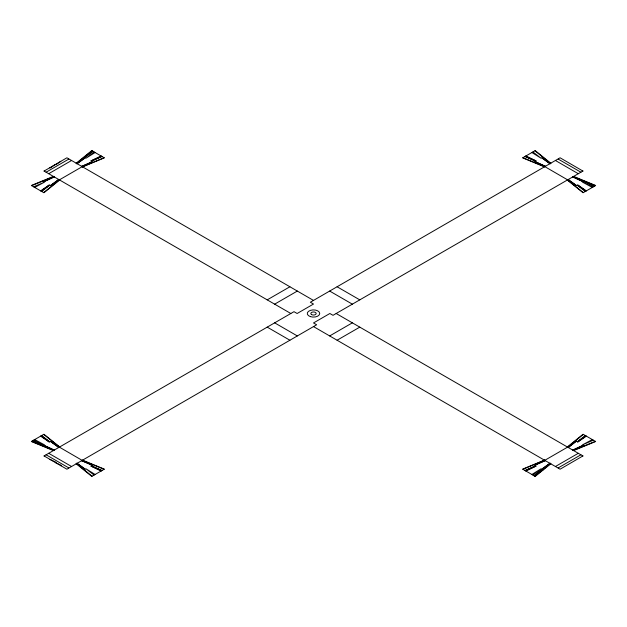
<?xml version="1.0" encoding="UTF-8"?>
<svg xmlns="http://www.w3.org/2000/svg" width="627" height="627" viewBox="0 0 627 627"><rect width="100%" height="100%" fill="white"/><g stroke="black" fill="none" stroke-linecap="round" stroke-linejoin="round"><path stroke-width="0.94" d="M76.063 163.333L91.785 150.605L104.372 157.871L82.341 166.954M76.416 163.537L92.051 150.762M59.306 179.824L43.671 192.607M59.667 180.035L43.937 192.763L31.35 185.49L53.381 176.406M567.694 447.176L583.329 434.393M550.584 463.463L534.949 476.238M567.325 446.957L583.063 434.237L595.65 441.51L573.619 450.594M542.904 470.187L535.215 476.395L522.628 469.129L544.675 460.053M543.084 470.038L550.953 463.674M41.641 191.431L49.713 185.192L41.139 191.149L49.314 184.965L40.614 190.843M94.081 151.93L86.017 158.176L95.108 152.526M532.919 475.07L540.983 468.824L531.892 474.474M585.359 435.569L577.287 441.808L585.861 435.851L577.686 442.035L586.386 436.157M76.964 163.859L85.296 157.761L76.76 163.733M550.036 463.141L541.704 469.239L550.24 463.267M55.137 164.587L50.191 168.02L49.69 167.73M60.803 161.319L55.858 164.752L55.356 164.462M82.035 166.782L59.377 179.871M544.965 460.218L567.623 447.129M46.1 172.206L68.766 159.117M48.702 173.703L71.36 160.622M267.22 299.863L289.886 286.782M274.65 304.158L297.316 291.069M44.023 455.994L293.985 311.682L297.135 313.5L313.5 304.048L310.349 302.23L560.091 157.792L582.898 171.046M55.356 462.538L55.858 462.248L49.917 459.395M61.023 465.806L61.524 465.516L55.584 462.663M582.977 171.006L333.015 315.318L329.865 313.5L313.5 322.952L316.651 324.77L66.909 469.208L44.102 455.954M329.684 335.931L352.35 322.842M337.114 340.218L359.78 327.137M555.64 466.378L578.298 453.297M558.234 467.883L580.9 454.794M34.681 187.418L44.462 182.159L33.654 186.822M592.319 439.582L582.538 444.841L593.346 440.178M101.049 155.951L90.86 160.974L101.574 156.256L91.26 161.202L102.076 156.538M525.951 471.049L536.14 466.026L525.426 470.744L535.74 465.798L524.924 470.462M54.094 176.822L43.749 181.752L54.306 176.939M572.906 450.178L583.251 445.248L572.694 450.061M81.416 166.421L92.287 161.797L81.628 166.547M545.584 460.579L534.713 465.203L545.372 460.453M31.624 185.647L53.757 176.618M82.208 166.876L104.106 157.714M522.894 469.286L544.792 460.124M595.376 441.353L573.243 450.382M44.102 171.046L66.909 157.792L313.5 300.419M582.898 455.954L560.091 469.208L313.5 326.581M573.243 176.618L595.376 185.647M82.325 460.053L104.372 469.129L91.785 476.395L76.047 463.674M53.757 450.382L31.624 441.353M53.397 450.586L31.35 441.51L43.937 434.237L59.675 446.957M573.619 176.406L595.65 185.49L583.063 192.763L567.333 180.035M544.659 166.954L522.628 157.871L535.215 150.605L550.937 163.333M522.894 157.714L545.028 166.743L567.623 179.863M104.106 469.286L81.972 460.257L59.377 447.137M524.924 156.538L535.74 161.202L525.426 156.256L536.14 160.974L525.951 155.951M593.346 186.822L582.538 182.159L592.319 187.418M33.654 440.178L44.462 444.841L34.681 439.582M102.076 470.462L91.26 465.798L101.574 470.744L90.86 466.026L101.049 471.049M572.694 176.939L583.251 181.752L572.906 176.822M54.306 450.061L43.749 445.248L54.094 450.178M558.234 159.117L580.9 172.206M555.64 160.622L578.298 173.703M337.114 286.782L359.78 299.863M329.684 291.069L352.35 304.158M336.166 313.5L582.977 455.994M44.023 171.006L290.834 313.5M274.65 322.842L297.316 335.931M267.22 327.137L289.886 340.218M48.702 453.297L71.36 466.378M46.1 454.794L68.766 467.883M531.892 152.526L540.983 158.176L532.919 151.93M95.108 474.474L86.017 468.824L94.081 475.07M586.386 190.843L577.686 184.965L585.861 191.149L577.287 185.192L585.359 191.431M40.614 436.157L49.314 442.035L41.139 435.851L49.713 441.808L41.641 435.569M550.24 163.733L541.704 157.761L550.036 163.859M76.76 463.267L85.296 469.239L76.964 463.141M568.242 179.51L576.574 185.6L568.038 179.628M58.758 447.49L50.426 441.4L58.962 447.372M534.949 150.762L550.584 163.537M567.459 179.965L583.329 192.607M43.671 434.393L59.541 447.035M92.051 476.238L76.416 463.463M92.843 151.217L84.708 157.424L92.843 151.217M542.01 469.419L534.157 475.783L542.01 469.419M58.758 179.51L50.426 185.6L58.758 179.51M576.26 441.22L568.242 447.49L576.26 441.22M43.435 445.429L32.408 440.891L43.435 445.429M535.027 161.617L545.584 166.421L535.027 161.617M92.287 465.203L81.416 460.579L92.287 465.203M583.839 181.407L594.592 186.109L583.839 181.407M311.353 314.417A2.673 1.544 0 0 0 315.953 314.111A2.673 1.544 0 0 0 313.194 311.972A2.673 1.544 0 0 0 311.353 314.417M310.381 316.619A6.231 3.597 0 0 0 319.731 313.5A6.231 3.597 0 0 0 310.381 310.381A6.231 3.597 0 0 0 310.381 316.619"/></g></svg>
